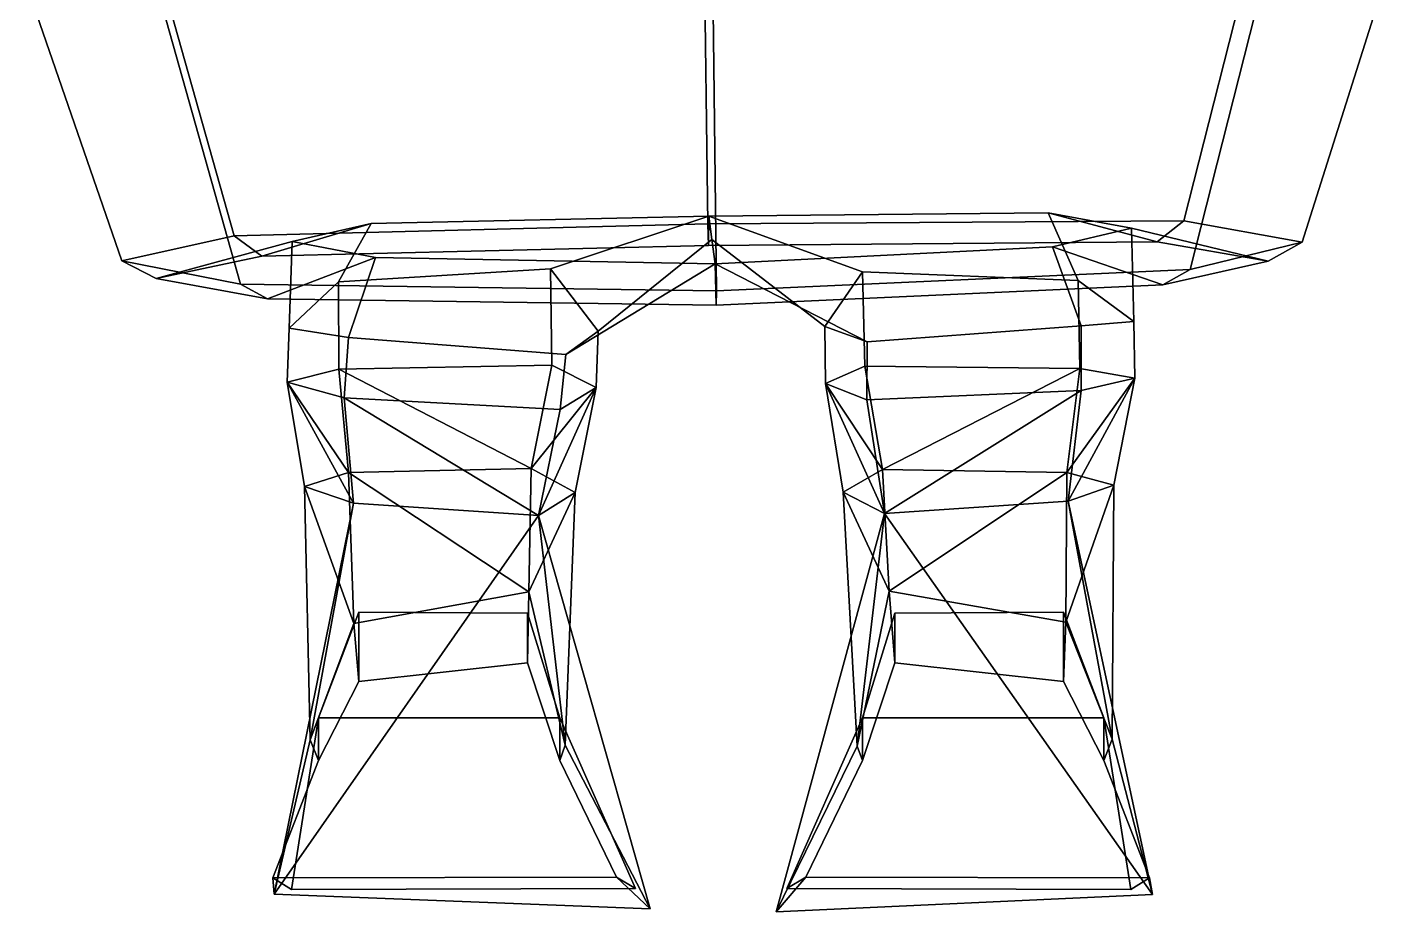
# Model space of a CAD drawing. Extents: x -201 to 131, y -157 to 351.
# Drawn here: x -135.6 to 130.7, y -157.4 to 15.5 of the extents above; entities that cross this region are included whole.
import ezdxf

# ---------------------------------------------------------------- set-up
doc = ezdxf.new("R2010")
doc.units = 0

msp = doc.modelspace()

# ---------------------------------------------------------------- linework, layer by layer
for points in [[(-2.555839, -22.860168, 113.408821), (-3.252984, 32.043457, 116.195862), (-110.246872, 28.460922, 81.244255), (-95.111206, -25.251648, 78.62603)], [(-2.555839, -22.860168, 113.408821), (90.457886, -22.32135, 80.16626), (104.223709, 31.847595, 83.024376), (-3.252984, 32.043457, 116.195862)], [(104.223709, 31.847595, 83.024376), (90.457886, -22.32135, 80.16626), (113.581184, -26.496201, -3.260326), (130.726822, 27.72612, -0.374163)], [(-110.246872, 28.460922, 81.244255), (-135.567429, 23.521118, -2.584421), (-117.051949, -30.138084, -5.174594), (-95.111206, -25.251648, 78.62603)], [(113.581184, -26.496201, -3.260326), (91.693024, -31.785568, -94.496994), (105.458847, 22.383377, -91.638878), (130.726822, 27.72612, -0.374163)], [(-117.051949, -30.138084, -5.174594), (-135.567429, 23.521118, -2.584421), (-109.011742, 18.996704, -93.418999), (-93.876068, -34.715851, -96.037224)], [(91.693024, -31.785568, -94.496994), (-0.839005, -36.015427, -129.373108), (-1.537186, 18.89415, -126.586639), (105.458847, 22.383377, -91.638878)], [(-93.876068, -34.715851, -96.037224), (-109.011742, 18.996704, -93.418999), (-1.537186, 18.89415, -126.586639), (-0.839005, -36.015427, -129.373108)], [(-2.423008, -27.119476, 100.890457), (-2.361112, -21.360123, 80.088486), (63.962593, -20.750046, 56.230579), (85.258186, -26.420807, 71.523781)], [(-2.361112, -21.360123, 80.088486), (27.695587, -32.284737, 57.91367), (69.806557, -33.971451, 36.028194), (63.962593, -20.750046, 56.230579)], [(63.962593, -20.750046, 56.230579), (69.806557, -33.971451, 36.028194), (80.732018, -41.98143, -3.806837), (80.261398, -23.735947, -3.369744)], [(85.258186, -26.420807, 71.523781), (63.962593, -20.750046, 56.230579), (80.261398, -23.735947, -3.369744), (106.995857, -30.160469, -3.496052)], [(-89.702057, -29.183578, 70.071602), (-110.376236, -33.592957, -5.300253), (-83.815613, -26.326866, -4.731593), (-68.361595, -22.839554, 55.132282)], [(-2.555839, -22.860168, 113.408821), (-95.111206, -25.251648, 78.62603), (-89.702057, -29.183578, 70.071602), (-2.423008, -27.119476, 100.890457)], [(-2.423008, -27.119476, 100.890457), (-89.702057, -29.183578, 70.071602), (-68.361595, -22.839554, 55.132282), (-2.361112, -21.360123, 80.088486)], [(-68.361595, -22.839554, 55.132282), (-83.815613, -26.326866, -4.731593), (-84.3927, -43.291603, -5.4685), (-74.702728, -34.239273, 34.596199)], [(-2.361112, -21.360123, 80.088486), (-68.361595, -22.839554, 55.132282), (-74.702728, -34.239273, 34.596199), (-33.288795, -31.699821, 57.866566)], [(-1.763147, -25.942032, -4.471284), (-2.361112, -21.360123, 80.088486), (-33.288795, -31.699821, 57.866566), (-23.979801, -43.857124, -3.901045)], [(-2.555839, -22.860168, 113.408821), (-2.423008, -27.119476, 100.890457), (85.258186, -26.420807, 71.523781), (90.457886, -22.32135, 80.16626)], [(20.295166, -42.992294, -4.268815), (27.695587, -32.284737, 57.91367), (-2.361112, -21.360123, 80.088486), (-1.763147, -25.942032, -4.471284)], [(80.261398, -23.735947, -3.369744), (80.732018, -41.98143, -3.806837), (70.394135, -42.84269, -46.451836), (64.826294, -27.368141, -65.907249)], [(106.995857, -30.160469, -3.496052), (80.261398, -23.735947, -3.369744), (64.826294, -27.368141, -65.907249), (86.351219, -34.796219, -83.045471)], [(90.457886, -22.32135, 80.16626), (85.258186, -26.420807, 71.523781), (106.995857, -30.160469, -3.496052), (113.581184, -26.496201, -3.260326)], [(-95.111206, -25.251648, 78.62603), (-117.051949, -30.138084, -5.174594), (-110.376236, -33.592957, -5.300253), (-89.702057, -29.183578, 70.071602)], [(-110.376236, -33.592957, -5.300253), (-88.609016, -37.558983, -84.49765), (-67.497894, -29.457649, -67.005547), (-83.815613, -26.326866, -4.731593)], [(-83.815613, -26.326866, -4.731593), (-67.497894, -29.457649, -67.005547), (-72.7631, -45.129623, -47.795208), (-84.3927, -43.291603, -5.4685)], [(-1.141219, -30.70755, -92.419662), (-1.763147, -25.942032, -4.471284), (-23.979801, -43.857124, -3.901045), (-30.30475, -48.454201, -68.889442)], [(20.295166, -42.992294, -4.268815), (-1.763147, -25.942032, -4.471284), (-1.141219, -30.70755, -92.419662), (28.599564, -45.9328, -68.978683)], [(113.581184, -26.496201, -3.260326), (106.995857, -30.160469, -3.496052), (86.351219, -34.796219, -83.045471), (91.693024, -31.785568, -94.496994)], [(64.826294, -27.368141, -65.907249), (70.394135, -42.84269, -46.451836), (28.599564, -45.9328, -68.978683), (-1.141219, -30.70755, -92.419662)], [(86.351219, -34.796219, -83.045471), (64.826294, -27.368141, -65.907249), (-1.141219, -30.70755, -92.419662), (-0.903686, -38.761292, -113.960808)], [(-117.051949, -30.138084, -5.174594), (-93.876068, -34.715851, -96.037224), (-88.609016, -37.558983, -84.49765), (-110.376236, -33.592957, -5.300253)], [(-88.609016, -37.558983, -84.49765), (-0.903686, -38.761292, -113.960808), (-1.141219, -30.70755, -92.419662), (-67.497894, -29.457649, -67.005547)], [(-33.020195, -50.552567, 21.843155), (-33.288795, -31.699821, 57.866566), (-74.702728, -34.239273, 34.596199), (-74.673759, -51.317078, 10.969851)], [(-67.497894, -29.457649, -67.005547), (-1.141219, -30.70755, -92.419662), (-30.30475, -48.454201, -68.889442), (-72.7631, -45.129623, -47.795208)], [(-33.020195, -50.552567, 21.843155), (-24.355433, -54.912407, -4.584018), (-23.979801, -43.857124, -3.901045), (-33.288795, -31.699821, 57.866566)], [(91.693024, -31.785568, -94.496994), (86.351219, -34.796219, -83.045471), (-0.903686, -38.761292, -113.960808), (-0.839005, -36.015427, -129.373108)], [(-74.673759, -51.317078, 10.969851), (-74.702728, -34.239273, 34.596199), (-84.3927, -43.291603, -5.4685), (-84.760185, -53.840256, -6.506747)], [(28.160881, -50.713669, 21.164713), (27.695587, -32.284737, 57.91367), (20.295166, -42.992294, -4.268815), (20.457104, -54.076736, -5.608371)], [(28.160881, -50.713669, 21.164713), (70.181732, -51.156723, 11.927124), (69.806557, -33.971451, 36.028194), (27.695587, -32.284737, 57.91367)], [(70.181732, -51.156723, 11.927124), (80.893829, -53.051743, -5.156307), (80.732018, -41.98143, -3.806837), (69.806557, -33.971451, 36.028194)], [(-93.876068, -34.715851, -96.037224), (-0.839005, -36.015427, -129.373108), (-0.903686, -38.761292, -113.960808), (-88.609016, -37.558983, -84.49765)], [(80.893829, -53.051743, -5.156307), (70.434937, -55.445129, -23.549461), (70.394135, -42.84269, -46.451836), (80.732018, -41.98143, -3.806837)], [(-84.760185, -53.840256, -6.506747), (-84.3927, -43.291603, -5.4685), (-72.7631, -45.129623, -47.795208), (-73.64521, -56.921021, -24.459314)], [(-73.64521, -56.921021, -24.459314), (-72.7631, -45.129623, -47.795208), (-30.30475, -48.454201, -68.889442), (-31.437813, -59.174011, -32.66325)], [(-24.355433, -54.912407, -4.584018), (-31.437813, -59.174011, -32.66325), (-30.30475, -48.454201, -68.889442), (-23.979801, -43.857124, -3.901045)], [(20.457104, -54.076736, -5.608371), (20.295166, -42.992294, -4.268815), (28.599564, -45.9328, -68.978683), (28.550417, -57.311203, -33.414646)], [(70.434937, -55.445129, -23.549461), (28.550417, -57.311203, -33.414646), (28.599564, -45.9328, -68.978683), (70.394135, -42.84269, -46.451836)], [(-37.063297, -70.721542, 35.739311), (-33.020195, -50.552567, 21.843155), (-74.673759, -51.317078, 10.969851)], [(-37.063297, -70.721542, 35.739311), (-24.355433, -54.912407, -4.584018), (-33.020195, -50.552567, 21.843155)], [(-72.755341, -71.534058, 25.859188), (-74.673759, -51.317078, 10.969851), (-84.760185, -53.840256, -6.506747)], [(-37.063297, -70.721542, 35.739311), (-74.673759, -51.317078, 10.969851), (-72.755341, -71.534058, 25.859188)], [(31.595051, -70.912827, 34.444088), (28.160881, -50.713669, 21.164713), (20.457104, -54.076736, -5.608371)], [(31.595051, -70.912827, 34.444088), (70.181732, -51.156723, 11.927124), (28.160881, -50.713669, 21.164713)], [(31.595051, -70.912827, 34.444088), (67.623543, -71.498283, 25.968552), (70.181732, -51.156723, 11.927124)], [(67.623543, -71.498283, 25.968552), (80.893829, -53.051743, -5.156307), (70.181732, -51.156723, 11.927124)], [(67.623543, -71.498283, 25.968552), (76.8284, -73.972496, 10.349778), (80.893829, -53.051743, -5.156307)], [(67.889587, -77.093155, -6.44827), (70.434937, -55.445129, -23.549461), (80.893829, -53.051743, -5.156307)], [(76.8284, -73.972496, 10.349778), (67.889587, -77.093155, -6.44827), (80.893829, -53.051743, -5.156307)], [(-72.755341, -71.534058, 25.859188), (-84.760185, -53.840256, -6.506747), (-81.380775, -74.217064, 9.888058)], [(-81.380775, -74.217064, 9.888058), (-84.760185, -53.840256, -6.506747), (-71.832161, -77.493217, -6.552375)], [(-71.832161, -77.493217, -6.552375), (-84.760185, -53.840256, -6.506747), (-73.64521, -56.921021, -24.459314)], [(-37.063297, -70.721542, 35.739311), (-28.464195, -75.382965, 11.587032), (-24.355433, -54.912407, -4.584018)], [(-35.643017, -79.889481, -14.124628), (-31.437813, -59.174011, -32.66325), (-24.355433, -54.912407, -4.584018)], [(-28.464195, -75.382965, 11.587032), (-35.643017, -79.889481, -14.124628), (-24.355433, -54.912407, -4.584018)], [(31.595051, -70.912827, 34.444088), (20.457104, -54.076736, -5.608371), (23.887856, -75.328308, 9.978643)], [(32.004341, -79.520325, -15.427942), (20.457104, -54.076736, -5.608371), (28.550417, -57.311203, -33.414646)], [(23.887856, -75.328308, 9.978643), (20.457104, -54.076736, -5.608371), (32.004341, -79.520325, -15.427942)], [(32.004341, -79.520325, -15.427942), (28.550417, -57.311203, -33.414646), (70.434937, -55.445129, -23.549461)], [(67.889587, -77.093155, -6.44827), (32.004341, -79.520325, -15.427942), (70.434937, -55.445129, -23.549461)], [(-71.832161, -77.493217, -6.552375), (-73.64521, -56.921021, -24.459314), (-35.643017, -79.889481, -14.124628)], [(-35.643017, -79.889481, -14.124628), (-73.64521, -56.921021, -24.459314), (-31.437813, -59.174011, -32.66325)], [(-71.758652, -101.0121, 10.21985), (-72.755341, -71.534058, 25.859188), (-81.380775, -74.217064, 9.888058)], [(-37.514126, -94.858971, 20.602985), (-37.063297, -70.721542, 35.739311), (-72.755341, -71.534058, 25.859188)], [(-71.758652, -101.0121, 10.21985), (-37.514126, -94.858971, 20.602985), (-72.755341, -71.534058, 25.859188)], [(-37.514126, -94.858971, 20.602985), (-28.464195, -75.382965, 11.587032), (-37.063297, -70.721542, 35.739311)], [(32.880726, -94.710754, 19.810621), (31.595051, -70.912827, 34.444088), (23.887856, -75.328308, 9.978643)], [(32.880726, -94.710754, 19.810621), (67.623543, -71.498283, 25.968552), (31.595051, -70.912827, 34.444088)], [(67.427177, -100.749977, 10.556382), (67.623543, -71.498283, 25.968552), (32.880726, -94.710754, 19.810621)], [(67.427177, -100.749977, 10.556382), (76.8284, -73.972496, 10.349778), (67.623543, -71.498283, 25.968552)], [(-80.291313, -123.792862, -6.279203), (-71.758652, -101.0121, 10.21985), (-81.380775, -74.217064, 9.888058)], [(-80.291313, -123.792862, -6.279203), (-81.380775, -74.217064, 9.888058), (-71.832161, -77.493217, -6.552375)], [(76.482681, -123.635048, -5.435077), (76.8284, -73.972496, 10.349778), (67.427177, -100.749977, 10.556382)], [(76.482681, -123.635048, -5.435077), (67.889587, -77.093155, -6.44827), (76.8284, -73.972496, 10.349778)], [(-30.435635, -124.833549, -4.998654), (-28.464195, -75.382965, 11.587032), (-37.514126, -94.858971, 20.602985)], [(-30.435635, -124.833549, -4.998654), (-35.643017, -79.889481, -14.124628), (-28.464195, -75.382965, 11.587032)], [(26.612129, -124.990486, -5.693821), (32.880726, -94.710754, 19.810621), (23.887856, -75.328308, 9.978643)], [(26.612129, -124.990486, -5.693821), (23.887856, -75.328308, 9.978643), (32.004341, -79.520325, -15.427942)], [(84.339966, -154.004959, -30.682779), (32.004341, -79.520325, -15.427942), (67.889587, -77.093155, -6.44827)], [(84.339966, -154.004959, -30.682779), (67.889587, -77.093155, -6.44827), (76.482681, -123.635048, -5.435077)], [(-87.338837, -153.949631, -32.065475), (-80.291313, -123.792862, -6.279203), (-71.832161, -77.493217, -6.552375)], [(-87.338837, -153.949631, -32.065475), (-71.832161, -77.493217, -6.552375), (-35.643017, -79.889481, -14.124628)], [(10.837298, -157.375656, -32.863319), (26.612129, -124.990486, -5.693821), (32.004341, -79.520325, -15.427942)], [(10.837298, -157.375656, -32.863319), (32.004341, -79.520325, -15.427942), (84.339966, -154.004959, -30.682779)], [(-13.802383, -156.836624, -31.989693), (-87.338837, -153.949631, -32.065475), (-35.643017, -79.889481, -14.124628)], [(-13.802383, -156.836624, -31.989693), (-35.643017, -79.889481, -14.124628), (-30.435635, -124.833549, -4.998654)], [(-37.514126, -94.858971, 20.602985), (-71.758652, -101.0121, 10.21985), (-70.777412, -112.334427, 35.947453), (-37.787899, -108.736435, 35.947453)], [(-30.435635, -124.833549, -4.998654), (-37.514126, -94.858971, 20.602985), (-37.787899, -108.736435, 35.947453), (-31.473774, -127.827744, 43.725594)], [(26.612129, -124.990486, -5.693821), (27.673773, -127.827744, 43.725594), (33.987896, -108.736435, 35.947453), (32.880726, -94.710754, 19.810621)], [(32.880726, -94.710754, 19.810621), (33.987896, -108.736435, 35.947453), (66.977409, -112.334427, 35.947453), (67.427177, -100.749977, 10.556382)], [(-80.291313, -123.792862, -6.279203), (-78.613716, -127.827744, 43.725594), (-70.777412, -112.334427, 35.947453), (-71.758652, -101.0121, 10.21985)], [(-31.473774, -119.444244, 102.617195), (-37.787899, -98.998032, 87.801697), (-70.777412, -98.812729, 87.801697), (-78.613716, -119.444244, 102.617195)], [(-78.613716, -119.444244, 102.617195), (-70.777412, -98.812729, 87.801697), (-70.777412, -112.334427, 35.947453), (-78.613716, -127.827744, 43.725594)], [(-37.787899, -98.998032, 87.801697), (-37.787899, -108.736435, 35.947453), (-70.777412, -112.334427, 35.947453), (-70.777412, -98.812729, 87.801697)], [(-31.473774, -119.444244, 102.617195), (-31.473774, -127.827744, 43.725594), (-37.787899, -108.736435, 35.947453), (-37.787899, -98.998032, 87.801697)], [(27.673773, -119.444244, 102.617195), (74.813721, -119.444244, 102.617195), (66.977409, -98.812729, 87.801697), (33.987896, -98.998032, 87.801697)], [(27.673773, -119.444244, 102.617195), (33.987896, -98.998032, 87.801697), (33.987896, -108.736435, 35.947453), (27.673773, -127.827744, 43.725594)], [(33.987896, -98.998032, 87.801697), (66.977409, -98.812729, 87.801697), (66.977409, -112.334427, 35.947453), (33.987896, -108.736435, 35.947453)], [(74.813721, -119.444244, 102.617195), (74.813721, -127.827744, 43.725594), (66.977409, -112.334427, 35.947453), (66.977409, -98.812729, 87.801697)], [(76.482681, -123.635048, -5.435077), (67.427177, -100.749977, 10.556382), (66.977409, -112.334427, 35.947453), (74.813721, -127.827744, 43.725594)], [(-83.890282, -153.02951, 102.617195), (-78.613716, -119.444244, 102.617195), (-78.613716, -127.827744, 43.725594), (-87.594154, -150.723206, 36.317848)], [(-16.70689, -152.844193, 102.617195), (-31.473774, -119.444244, 102.617195), (-78.613716, -119.444244, 102.617195), (-83.890282, -153.02951, 102.617195)], [(-16.70689, -152.844193, 102.617195), (-20.410763, -150.61731, 32.613968), (-31.473774, -127.827744, 43.725594), (-31.473774, -119.444244, 102.617195)], [(12.906889, -152.844193, 102.617195), (80.090286, -153.02951, 102.617195), (74.813721, -119.444244, 102.617195), (27.673773, -119.444244, 102.617195)], [(12.906889, -152.844193, 102.617195), (27.673773, -119.444244, 102.617195), (27.673773, -127.827744, 43.725594), (16.610764, -150.61731, 32.613968)], [(80.090286, -153.02951, 102.617195), (83.794151, -150.723206, 36.317848), (74.813721, -127.827744, 43.725594), (74.813721, -119.444244, 102.617195)], [(-87.338837, -153.949631, -32.065475), (-87.594154, -150.723206, 36.317848), (-78.613716, -127.827744, 43.725594), (-80.291313, -123.792862, -6.279203)], [(-13.802383, -156.836624, -31.989693), (-30.435635, -124.833549, -4.998654), (-31.473774, -127.827744, 43.725594), (-20.410763, -150.61731, 32.613968)], [(10.837298, -157.375656, -32.863319), (16.610764, -150.61731, 32.613968), (27.673773, -127.827744, 43.725594), (26.612129, -124.990486, -5.693821)], [(84.339966, -154.004959, -30.682779), (76.482681, -123.635048, -5.435077), (74.813721, -127.827744, 43.725594), (83.794151, -150.723206, 36.317848)], [(-87.338837, -153.949631, -32.065475), (-13.802383, -156.836624, -31.989693), (-20.410763, -150.61731, 32.613968), (-87.594154, -150.723206, 36.317848)], [(-83.890282, -153.02951, 102.617195), (-87.594154, -150.723206, 36.317848), (-20.410763, -150.61731, 32.613968), (-16.70689, -152.844193, 102.617195)], [(84.339966, -154.004959, -30.682779), (83.794151, -150.723206, 36.317848), (16.610764, -150.61731, 32.613968), (10.837298, -157.375656, -32.863319)], [(80.090286, -153.02951, 102.617195), (12.906889, -152.844193, 102.617195), (16.610764, -150.61731, 32.613968), (83.794151, -150.723206, 36.317848)]]:
    msp.add_3dface(points)

doc.saveas('drawing.dxf')
